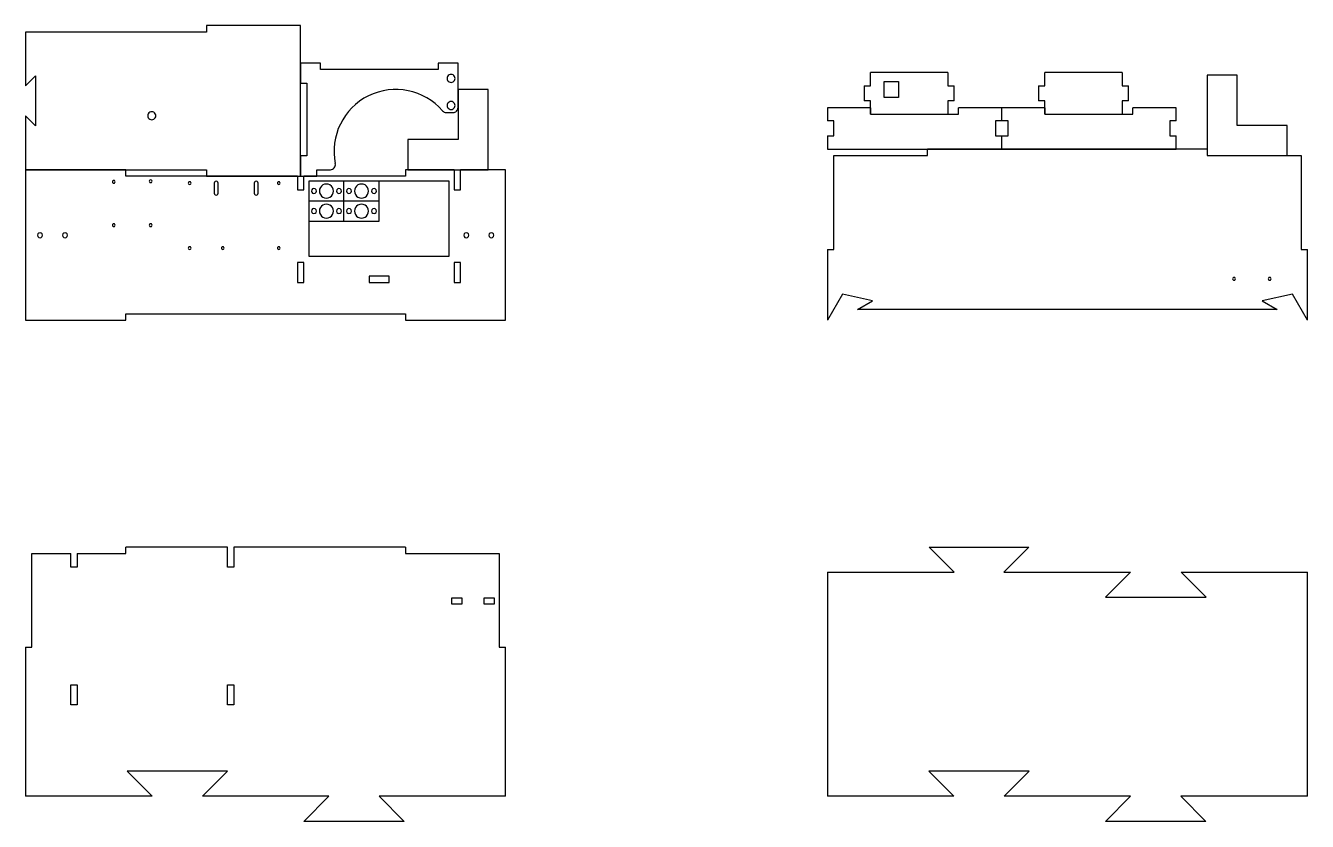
# Model space of a CAD drawing. Extents: x -1336 to 1568, y 452 to 1245.
# Drawn here: x -1336 to -57, y 452 to 1245 of the extents above; entities that cross this region are included whole.
import ezdxf

# ---------------------------------------------------------------- set-up
doc = ezdxf.new("R2010")
doc.units = 0
doc.layers.get('0').update_dxf_attribs({"linetype": 'CONTINUOUS'})

msp = doc.modelspace()

# ---------------------------------------------------------------- linework, layer by layer
at = {"color": 7}
for points in [[(-1155.265426, 1245.240004), (-1155.265426, 1238.890023)], [(-1061.615413, 1245.240004), (-1155.265426, 1245.240004)], [(-1061.615413, 1095.240028), (-1061.615413, 1245.240004)], [(-1335.765427, 1238.890023), (-1335.765427, 1185.240061)], [(-1155.265426, 1238.890023), (-1335.765427, 1238.890023)], [(-1061.615413, 1207.940013), (-1061.615413, 1187.940032)], [(-1041.615432, 1207.940013), (-1061.615413, 1207.940013)], [(-1041.615432, 1201.590032), (-1041.615432, 1207.940013)], [(-924.26542, 1207.940013), (-924.26542, 1201.590032)], [(-904.265439, 1207.940013), (-924.26542, 1207.940013)], [(-904.265439, 1163.590045), (-904.265439, 1207.940013)], [(-1335.765427, 1185.240061), (-1325.765427, 1195.240052)], [(-1325.765427, 1195.240052), (-1325.765427, 1145.24004)], [(-924.26542, 1201.590032), (-1041.615432, 1201.590032)], [(-499.115413, 1185.245783), (-492.765432, 1185.245783), (-492.765432, 1198.420794)], [(-415.46542, 1198.420794), (-492.765432, 1198.420794)], [(-415.46542, 1198.420794), (-415.46542, 1185.245783), (-409.115439, 1185.245783)], [(-325.115388, 1185.245783), (-318.765467, 1185.245783), (-318.765467, 1198.420794)], [(-241.465395, 1198.420794), (-318.765467, 1198.420794)], [(-241.465395, 1198.420794), (-241.465395, 1185.245783), (-235.115474, 1185.245783)], [(-156.765407, 1195.720823), (-156.765407, 1115.72078)], [(-126.765435, 1195.720823), (-156.765407, 1195.720823)], [(-126.765435, 1145.720811), (-126.765435, 1195.720823)], [(-1061.615413, 1187.940032), (-1055.265432, 1187.940032)], [(-1055.265432, 1187.940032), (-1055.265432, 1115.240009)], [(-874.265438, 1181.590051), (-904.265439, 1181.590051), (-904.265439, 1131.59004)], [(-874.265438, 1101.590009), (-874.265438, 1181.590051)], [(-499.115413, 1185.245783), (-499.115413, 1170.245797)], [(-409.115439, 1170.245797), (-409.115439, 1185.245783)], [(-325.115388, 1185.245783), (-325.115388, 1170.245797)], [(-235.115474, 1170.245797), (-235.115474, 1185.245783)], [(-492.765432, 1157.070787), (-492.765432, 1170.245797), (-499.115413, 1170.245797)], [(-409.115439, 1170.245797), (-415.46542, 1170.245797), (-415.46542, 1157.070787)], [(-318.765467, 1157.070787), (-318.765467, 1170.245797), (-325.115388, 1170.245797)], [(-235.115474, 1170.245797), (-241.465395, 1170.245797), (-241.465395, 1157.070787)], [(-1325.765427, 1145.24004), (-1335.765427, 1155.24003)], [(-1335.765427, 1155.24003), (-1335.765427, 1101.590009)], [(-915.929353, 1158.59005), (-909.265434, 1158.59005)], [(-535.765415, 1163.420768), (-535.765415, 1150.245816)], [(-492.765432, 1163.420768), (-535.765415, 1163.420768)], [(-492.765432, 1163.420768), (-492.765432, 1157.070787)], [(-492.765432, 1157.070787), (-404.765432, 1157.070787)], [(-492.765432, 1157.070787), (-415.46542, 1157.070787)], [(-404.765432, 1157.070787), (-404.765432, 1163.420768)], [(-361.76545, 1163.420768), (-404.765432, 1163.420768)], [(-361.76545, 1150.245816), (-361.76545, 1163.420768)], [(-318.765467, 1163.420768), (-361.76545, 1163.420768)], [(-318.765467, 1163.420768), (-318.765467, 1157.070787)], [(-318.765467, 1157.070787), (-230.765408, 1157.070787)], [(-318.765467, 1157.070787), (-241.465395, 1157.070787)], [(-187.765425, 1163.420768), (-230.765408, 1163.420768)], [(-230.765408, 1157.070787), (-230.765408, 1163.420768)], [(-187.765425, 1150.245816), (-187.765425, 1163.420768)], [(-529.415434, 1150.245816), (-535.765415, 1150.245816)], [(-529.415434, 1135.245771), (-529.415434, 1150.245816)], [(-361.76545, 1150.245816), (-368.115431, 1150.245816), (-368.115431, 1135.245771)], [(-361.76545, 1135.245771), (-355.415409, 1135.245771), (-355.415409, 1150.245816), (-361.76545, 1150.245816)], [(-187.765425, 1150.245816), (-194.115465, 1150.245816), (-194.115465, 1135.245771), (-187.765425, 1135.245771)], [(-76.765483, 1145.720811), (-126.765435, 1145.720811)], [(-76.765483, 1115.72078), (-76.765483, 1145.720811)], [(-904.265439, 1131.59004), (-954.265421, 1131.59004)], [(-954.265421, 1131.59004), (-954.265421, 1101.590009)], [(-535.765415, 1135.245771), (-535.765415, 1122.07082)], [(-535.765415, 1135.245771), (-529.415434, 1135.245771)], [(-368.115431, 1135.245771), (-361.76545, 1135.245771)], [(-361.76545, 1122.07082), (-361.76545, 1135.245771)], [(-187.765425, 1122.07082), (-187.765425, 1135.245771)], [(-1061.615413, 1115.240009), (-1061.615413, 1095.240028)], [(-1055.265432, 1115.240009), (-1061.615413, 1115.240009)], [(-535.765415, 1022.070796), (-529.415434, 1022.070796), (-529.415434, 1115.72078), (-435.765451, 1115.72078), (-435.765451, 1122.07082)], [(-535.765415, 1122.07082), (-361.76545, 1122.07082)], [(-156.765407, 1122.07082), (-435.765451, 1122.07082)], [(-361.76545, 1122.07082), (-187.765425, 1122.07082)], [(-156.765407, 1122.07082), (-156.765407, 1115.72078), (-63.115423, 1115.72078), (-63.115423, 1022.070796), (-56.765383, 1022.070796)], [(-156.765407, 1115.72078), (-76.765483, 1115.72078)], [(-1335.765427, 1101.590009), (-1155.265426, 1101.590009)], [(-1335.765427, 1101.590009), (-1335.765427, 951.590033)], [(-1235.765425, 1101.590009), (-1335.765427, 1101.590009)], [(-1235.765425, 1095.240028), (-1235.765425, 1101.590009)], [(-1155.265426, 1101.590009), (-1155.265426, 1095.240028)], [(-1045.265442, 1101.590009), (-1031.700676, 1101.590009)], [(-1045.265442, 1095.240028), (-1045.265442, 1101.590009)], [(-956.765419, 1101.590009), (-956.765419, 1095.240028)], [(-908.115422, 1101.590009), (-956.765419, 1101.590009)], [(-954.265421, 1101.590009), (-874.265438, 1101.590009)], [(-908.115422, 1101.590009), (-908.115422, 1081.590028), (-901.765441, 1081.590028), (-901.765441, 1101.590009)], [(-856.765425, 1101.590009), (-901.765441, 1101.590009)], [(-856.765425, 951.590033), (-856.765425, 1101.590009)], [(-1064.465439, 1095.240028), (-1235.765425, 1095.240028)], [(-1155.265426, 1095.240028), (-1061.615413, 1095.240028)], [(-1147.725424, 1088.160009), (-1147.725424, 1078.160019)], [(-1143.72543, 1078.160019), (-1143.72543, 1088.160009)], [(-1107.725432, 1088.160009), (-1107.725432, 1078.160019)], [(-1103.725424, 1078.160019), (-1103.725424, 1088.160009)], [(-1064.465439, 1095.240028), (-1064.465439, 1081.590028), (-1058.115428, 1081.590028), (-1058.115428, 1095.240028)], [(-1061.615413, 1095.240028), (-1045.265442, 1095.240028)], [(-956.765419, 1095.240028), (-1058.115428, 1095.240028)], [(-1053.115433, 1090.240033), (-1053.115433, 1070.240052)], [(-1018.115436, 1090.240033), (-1053.115433, 1090.240033)], [(-1018.115436, 1070.240052), (-1018.115436, 1090.240033)], [(-983.11544, 1090.240033), (-1018.115436, 1090.240033)], [(-983.11544, 1070.240052), (-983.11544, 1090.240033)], [(-1053.115433, 1070.240052), (-1053.115433, 1050.240011)], [(-1018.115436, 1070.240052), (-1053.115433, 1070.240052)], [(-1018.115436, 1050.240011), (-1018.115436, 1070.240052)], [(-983.11544, 1070.240052), (-1018.115436, 1070.240052)], [(-983.11544, 1050.240011), (-983.11544, 1070.240052)], [(-1053.115433, 1050.240011), (-1018.115436, 1050.240011)], [(-1018.115436, 1050.240011), (-983.11544, 1050.240011)], [(-535.765415, 1022.070796), (-535.765415, 951.590033)], [(-56.765383, 951.590033), (-56.765383, 1022.070796)], [(-490.765398, 970.615597), (-520.765429, 977.570803), (-535.765415, 951.590033)], [(-71.765368, 977.570803), (-101.765459, 970.615597)], [(-56.765383, 951.590033), (-71.765368, 977.570803)], [(-505.56541, 962.070794), (-490.765398, 970.615597)], [(-86.965388, 962.070794), (-505.56541, 962.070794)], [(-101.765459, 970.615597), (-86.965388, 962.070794)], [(-1335.765427, 951.590033), (-1235.765425, 951.590033)], [(-1235.765425, 957.940013), (-956.765419, 957.940013)], [(-1235.765425, 951.590033), (-1235.765425, 957.940013)], [(-956.765419, 957.940013), (-956.765419, 951.590033)], [(-956.765419, 951.590033), (-856.765425, 951.590033)], [(-1335.765427, 625.223369), (-1329.415427, 625.223369), (-1329.415427, 718.873353), (-1290.765425, 718.873353)], [(-1290.765425, 705.223353), (-1290.765425, 718.873353)], [(-1284.415426, 718.873353), (-1235.765425, 718.873353), (-1235.765425, 725.223364)], [(-1284.415426, 718.873353), (-1284.415426, 705.223353)], [(-1134.415423, 725.223364), (-1235.765425, 725.223364)], [(-1134.415423, 705.223353), (-1134.415423, 725.223364)], [(-1128.065428, 725.223364), (-1128.065428, 705.223353)], [(-956.765419, 725.223364), (-1128.065428, 725.223364)], [(-956.765419, 725.223364), (-956.765419, 718.873353)], [(-956.765419, 718.873353), (-863.115435, 718.873353), (-863.115435, 625.223369), (-856.765425, 625.223369)], [(-535.765415, 700.123371), (-409.19066, 700.123371), (-434.190696, 725.123377)], [(-434.190696, 725.123377), (-334.67347, 725.123377)], [(-334.67347, 725.123377), (-359.673505, 700.123371), (-233.340209, 700.123371), (-258.340185, 675.123365), (-157.857364, 675.123365), (-182.85734, 700.123371), (-56.765383, 700.123371)], [(-1284.415426, 705.223353), (-1290.765425, 705.223353)], [(-1128.065428, 705.223353), (-1134.415423, 705.223353)], [(-535.765415, 700.123371), (-535.765415, 476.590033)], [(-56.765383, 476.590033), (-56.765383, 700.123371)], [(-910.415416, 674.523369), (-900.415426, 674.523369)], [(-910.415416, 668.173359), (-910.415416, 674.523369)], [(-900.415426, 668.173359), (-910.415416, 668.173359)], [(-900.415426, 674.523369), (-900.415426, 668.173359)], [(-878.115421, 674.523369), (-868.11543, 674.523369)], [(-878.115421, 668.173359), (-878.115421, 674.523369)], [(-868.11543, 668.173359), (-878.115421, 668.173359)], [(-868.11543, 674.523369), (-868.11543, 668.173359)], [(-1335.765427, 625.223369), (-1335.765427, 476.590033)], [(-856.765425, 476.590033), (-856.765425, 625.223369)], [(-1290.765425, 587.873371), (-1284.415426, 587.873371)], [(-1290.765425, 567.873367), (-1290.765425, 587.873371)], [(-1284.415426, 587.873371), (-1284.415426, 567.873367)], [(-1134.415423, 567.873367), (-1134.415423, 587.873371)], [(-1134.415423, 587.873371), (-1128.065428, 587.873371)], [(-1128.065428, 587.873371), (-1128.065428, 567.873367)], [(-1284.415426, 567.873367), (-1290.765425, 567.873367)], [(-1128.065428, 567.873367), (-1134.415423, 567.873367)], [(-856.765425, 476.590033), (-983.098751, 476.590033), (-958.098775, 451.590032), (-1058.098769, 451.590032), (-1033.098763, 476.590033), (-1159.432089, 476.590033), (-1134.432098, 501.590033), (-1234.432092, 501.590033), (-1209.432101, 476.590033), (-1335.765427, 476.590033)], [(-434.432095, 501.590033), (-409.432119, 476.590033)], [(-359.432107, 476.590033), (-334.432071, 501.590033), (-434.432095, 501.590033)], [(-409.432119, 476.590033), (-535.765415, 476.590033)], [(-56.765383, 476.590033), (-183.098739, 476.590033), (-158.098763, 451.590032), (-258.098787, 451.590032), (-233.09881, 476.590033), (-359.432107, 476.590033)]]:
    msp.add_lwpolyline(points, dxfattribs=at)
for points in [[(-907.265427, 1192.590032)], [(-464.605456, 1173.438222), (-479.105418, 1173.438222), (-479.105418, 1189.538212), (-464.605456, 1189.538212)], [(-907.265427, 1165.590032)], [(-1205.865427, 1155.390032)], [(-1246.440427, 1089.430032)], [(-1209.610427, 1090.070032)], [(-1170.720427, 1088.160032)], [(-1081.820427, 1088.160032)], [(-913.115417, 1090.240033), (-1053.115433, 1090.240033), (-1053.115433, 1015.240044), (-913.115417, 1015.240044)], [(-1045.615427, 1080.240032)], [(-1028.615427, 1080.240032)], [(-1020.615427, 1080.240032)], [(-1010.615427, 1080.240032)], [(-993.615427, 1080.240032)], [(-985.615427, 1080.240032)], [(-1045.615427, 1060.240032)], [(-1028.615427, 1060.240032)], [(-1020.615427, 1060.240032)], [(-1010.615427, 1060.240032)], [(-993.615427, 1060.240032)], [(-985.615427, 1060.240032)], [(-1318.915427, 1036.240032)], [(-1293.915427, 1036.240032)], [(-1246.440427, 1046.250032)], [(-1209.610427, 1046.250032)], [(-893.615427, 1036.240032)], [(-868.615427, 1036.240032)], [(-1170.720427, 1023.390032)], [(-1137.700427, 1023.390032)], [(-1081.820427, 1023.390032)], [(-1058.115428, 1008.890004), (-1064.465439, 1008.890004), (-1064.465439, 988.890023), (-1058.115428, 988.890023)], [(-901.765441, 1008.890004), (-908.115422, 1008.890004), (-908.115422, 988.890023), (-901.765441, 988.890023)], [(-993.115431, 988.890023), (-973.11542, 988.890023), (-973.11542, 995.240004), (-993.115431, 995.240004)], [(-128.570427, 992.690795)], [(-93.010427, 992.690795)]]:
    msp.add_lwpolyline(points, close=True, dxfattribs=at)
for points in [[(-913.265427, 1196.054134), (-914.503031, 1195.339603), (-915.265427, 1194.019095), (-915.265427, 1192.590032)], [(-915.265427, 1192.590032), (-915.265427, 1191.16097), (-914.503031, 1189.840462), (-913.265427, 1189.125931)], [(-909.265427, 1196.054134), (-910.503031, 1196.768665), (-912.027822, 1196.768665), (-913.265427, 1196.054134)], [(-907.265427, 1192.590032), (-907.265427, 1194.019095), (-908.027822, 1195.339603), (-909.265427, 1196.054134)], [(-909.265427, 1189.125931), (-908.027822, 1189.840462), (-907.265427, 1191.16097), (-907.265427, 1192.590032)], [(-919.706482, 1160.313858), (-938.080407, 1181.497296), (-968.426664, 1187.629738), (-993.584469, 1175.243294)], [(-913.265427, 1189.125931), (-912.027822, 1188.4114), (-910.503031, 1188.4114), (-909.265427, 1189.125931)], [(-993.584469, 1175.243294), (-1018.742274, 1162.85685), (-1032.386299, 1135.065795), (-1026.800859, 1107.585948)], [(-913.265427, 1169.054134), (-914.503031, 1168.339603), (-915.265427, 1167.019095), (-915.265427, 1165.590032)], [(-915.265427, 1165.590032), (-915.265427, 1164.16097), (-914.503031, 1162.840462), (-913.265427, 1162.125931)], [(-909.265427, 1169.054134), (-910.503031, 1169.768665), (-912.027822, 1169.768665), (-913.265427, 1169.054134)], [(-907.265427, 1165.590032), (-907.265427, 1167.019095), (-908.027822, 1168.339603), (-909.265427, 1169.054134)], [(-909.265427, 1162.125931), (-908.027822, 1162.840462), (-907.265427, 1164.16097), (-907.265427, 1165.590032)], [(-1211.865427, 1158.854134), (-1213.103031, 1158.139603), (-1213.865427, 1156.819095), (-1213.865427, 1155.390032)], [(-1213.865427, 1155.390032), (-1213.865427, 1153.96097), (-1213.103031, 1152.640462), (-1211.865427, 1151.925931)], [(-1207.865427, 1158.854134), (-1209.103031, 1159.568665), (-1210.627823, 1159.568665), (-1211.865427, 1158.854134)], [(-1211.865427, 1151.925931), (-1210.627822, 1151.2114), (-1209.103031, 1151.2114), (-1207.865427, 1151.925931)], [(-1205.865427, 1155.390032), (-1205.865427, 1156.819095), (-1206.627823, 1158.139603), (-1207.865427, 1158.854134)], [(-1207.865427, 1151.925931), (-1206.627823, 1152.640462), (-1205.865427, 1153.96097), (-1205.865427, 1155.390032)], [(-919.706482, 1160.313858), (-918.756797, 1159.21896), (-917.378736, 1158.590032), (-915.929356, 1158.590032)], [(-913.265427, 1162.125931), (-912.027822, 1161.4114), (-910.503031, 1161.4114), (-909.265427, 1162.125931)], [(-909.265427, 1158.590032), (-907.939344, 1158.590032), (-906.667575, 1159.116817), (-905.729893, 1160.054498)], [(-905.729893, 1160.054498), (-904.792211, 1160.99218), (-904.265427, 1162.26395), (-904.265427, 1163.590032)], [(-1031.700671, 1101.590032), (-1030.199966, 1101.590032), (-1028.77862, 1102.264095), (-1027.829006, 1103.426141)], [(-1027.829006, 1103.426141), (-1026.879393, 1104.588186), (-1026.501944, 1106.115314), (-1026.800859, 1107.585948)], [(-1248.502927, 1090.620817), (-1248.928353, 1090.375197), (-1249.190427, 1089.921273), (-1249.190427, 1089.430032)], [(-1249.190427, 1089.430032), (-1249.190427, 1088.938792), (-1248.928353, 1088.484868), (-1248.502927, 1088.239248)], [(-1247.127927, 1090.620817), (-1247.553353, 1090.866437), (-1248.0775, 1090.866437), (-1248.502927, 1090.620817)], [(-1248.502927, 1088.239248), (-1248.0775, 1087.993627), (-1247.553353, 1087.993627), (-1247.127927, 1088.239248)], [(-1246.440427, 1089.430032), (-1246.440427, 1089.921273), (-1246.7025, 1090.375197), (-1247.127927, 1090.620817)], [(-1247.127927, 1088.239248), (-1246.7025, 1088.484868), (-1246.440427, 1088.938792), (-1246.440427, 1089.430032)], [(-1211.672927, 1091.260817), (-1212.098353, 1091.015197), (-1212.360427, 1090.561273), (-1212.360427, 1090.070032)], [(-1212.360427, 1090.070032), (-1212.360427, 1089.578792), (-1212.098353, 1089.124868), (-1211.672927, 1088.879248)], [(-1210.297927, 1091.260817), (-1210.723353, 1091.506437), (-1211.2475, 1091.506437), (-1211.672927, 1091.260817)], [(-1211.672927, 1088.879248), (-1211.2475, 1088.633628), (-1210.723353, 1088.633628), (-1210.297927, 1088.879248)], [(-1209.610427, 1090.070032), (-1209.610427, 1090.561273), (-1209.8725, 1091.015197), (-1210.297927, 1091.260817)], [(-1210.297927, 1088.879248), (-1209.8725, 1089.124868), (-1209.610427, 1089.578792), (-1209.610427, 1090.070032)], [(-1172.782927, 1089.350817), (-1173.208353, 1089.105197), (-1173.470427, 1088.651273), (-1173.470427, 1088.160032)], [(-1173.470427, 1088.160032), (-1173.470427, 1087.668792), (-1173.208353, 1087.214868), (-1172.782927, 1086.969248)], [(-1171.407927, 1089.350817), (-1171.833353, 1089.596437), (-1172.3575, 1089.596437), (-1172.782927, 1089.350817)], [(-1170.720427, 1088.160032), (-1170.720427, 1088.651273), (-1170.9825, 1089.105197), (-1171.407927, 1089.350817)], [(-1171.407927, 1086.969248), (-1170.9825, 1087.214868), (-1170.720427, 1087.668792), (-1170.720427, 1088.160032)], [(-1146.725427, 1089.892083), (-1147.344229, 1089.534818), (-1147.725427, 1088.874564), (-1147.725427, 1088.160032)], [(-1144.725427, 1089.892083), (-1145.344229, 1090.249349), (-1146.106625, 1090.249349), (-1146.725427, 1089.892083)], [(-1143.725427, 1088.160032), (-1143.725427, 1088.874564), (-1144.106625, 1089.534818), (-1144.725427, 1089.892083)], [(-1106.725427, 1089.892083), (-1107.344229, 1089.534818), (-1107.725427, 1088.874564), (-1107.725427, 1088.160032)], [(-1104.725427, 1089.892083), (-1105.344229, 1090.249349), (-1106.106625, 1090.249349), (-1106.725427, 1089.892083)], [(-1103.725427, 1088.160032), (-1103.725427, 1088.874564), (-1104.106625, 1089.534818), (-1104.725427, 1089.892083)], [(-1083.882927, 1089.350817), (-1084.308353, 1089.105197), (-1084.570427, 1088.651273), (-1084.570427, 1088.160032)], [(-1084.570427, 1088.160032), (-1084.570427, 1087.668792), (-1084.308353, 1087.214868), (-1083.882927, 1086.969248)], [(-1082.507927, 1089.350817), (-1082.933353, 1089.596437), (-1083.4575, 1089.596437), (-1083.882927, 1089.350817)], [(-1081.820427, 1088.160032), (-1081.820427, 1088.651273), (-1082.0825, 1089.105197), (-1082.507927, 1089.350817)], [(-1082.507927, 1086.969248), (-1082.0825, 1087.214868), (-1081.820427, 1087.668792), (-1081.820427, 1088.160032)], [(-1032.115427, 1086.30221), (-1034.281234, 1087.55264), (-1036.949619, 1087.55264), (-1039.115427, 1086.30221)], [(-997.115034, 1086.303344), (-999.281041, 1087.554076), (-1001.949812, 1087.554076), (-1004.11582, 1086.303344)], [(-1172.782927, 1086.969248), (-1172.3575, 1086.723627), (-1171.833353, 1086.723627), (-1171.407927, 1086.969248)], [(-1147.725427, 1078.160033), (-1147.725427, 1077.445501), (-1147.344229, 1076.785247), (-1146.725427, 1076.427982)], [(-1146.725427, 1076.427982), (-1146.106625, 1076.070716), (-1145.344229, 1076.070716), (-1144.725427, 1076.427982)], [(-1144.725427, 1076.427982), (-1144.106625, 1076.785247), (-1143.725427, 1077.445501), (-1143.725427, 1078.160033)], [(-1107.725427, 1078.160033), (-1107.725427, 1077.445501), (-1107.344229, 1076.785247), (-1106.725427, 1076.427982)], [(-1106.725427, 1076.427982), (-1106.106625, 1076.070716), (-1105.344229, 1076.070716), (-1104.725427, 1076.427982)], [(-1104.725427, 1076.427982), (-1104.106625, 1076.785247), (-1103.725427, 1077.445501), (-1103.725427, 1078.160033)], [(-1083.882927, 1086.969248), (-1083.4575, 1086.723627), (-1082.933353, 1086.723627), (-1082.507927, 1086.969248)], [(-1049.365427, 1082.405096), (-1050.13893, 1081.958514), (-1050.615427, 1081.133196), (-1050.615427, 1080.240032)], [(-1050.615427, 1080.240032), (-1050.615427, 1079.346868), (-1050.13893, 1078.521551), (-1049.365427, 1078.074969)], [(-1046.865427, 1082.405096), (-1047.63893, 1082.851678), (-1048.591924, 1082.851678), (-1049.365427, 1082.405096)], [(-1049.365427, 1078.074969), (-1048.591924, 1077.628387), (-1047.63893, 1077.628387), (-1046.865427, 1078.074969)], [(-1045.615427, 1080.240032), (-1045.615427, 1081.133196), (-1046.091924, 1081.958514), (-1046.865427, 1082.405096)], [(-1046.865427, 1078.074969), (-1046.091924, 1078.521551), (-1045.615427, 1079.346868), (-1045.615427, 1080.240032)], [(-1039.115427, 1086.30221), (-1041.281234, 1085.051781), (-1042.615427, 1082.740892), (-1042.615427, 1080.240032)], [(-1042.615427, 1080.240032), (-1042.615427, 1077.739173), (-1041.281234, 1075.428284), (-1039.115427, 1074.177855)], [(-1028.615427, 1080.240032), (-1028.615427, 1082.740892), (-1029.949619, 1085.051781), (-1032.115427, 1086.30221)], [(-1032.115427, 1074.177855), (-1029.949619, 1075.428284), (-1028.615427, 1077.739173), (-1028.615427, 1080.240032)], [(-1024.365427, 1082.405096), (-1025.13893, 1081.958514), (-1025.615427, 1081.133196), (-1025.615427, 1080.240032)], [(-1025.615427, 1080.240032), (-1025.615427, 1079.346868), (-1025.13893, 1078.521551), (-1024.365427, 1078.074969)], [(-1021.865427, 1082.405096), (-1022.63893, 1082.851678), (-1023.591924, 1082.851678), (-1024.365427, 1082.405096)], [(-1024.365427, 1078.074969), (-1023.591924, 1077.628387), (-1022.63893, 1077.628387), (-1021.865427, 1078.074969)], [(-1020.615427, 1080.240032), (-1020.615427, 1081.133196), (-1021.091924, 1081.958514), (-1021.865427, 1082.405096)], [(-1021.865427, 1078.074969), (-1021.091924, 1078.521551), (-1020.615427, 1079.346868), (-1020.615427, 1080.240032)], [(-1014.365427, 1082.405096), (-1015.13893, 1081.958514), (-1015.615427, 1081.133197), (-1015.615427, 1080.240032)], [(-1015.615427, 1080.240032), (-1015.615427, 1079.346868), (-1015.13893, 1078.52155), (-1014.365427, 1078.074968)], [(-1011.865427, 1082.405096), (-1012.638929, 1082.851679), (-1013.591924, 1082.851679), (-1014.365427, 1082.405096)], [(-1014.365427, 1078.074968), (-1013.591924, 1077.628386), (-1012.638929, 1077.628386), (-1011.865427, 1078.074968)], [(-1010.615427, 1080.240032), (-1010.615427, 1081.133197), (-1011.091924, 1081.958514), (-1011.865427, 1082.405096)], [(-1011.865427, 1078.074968), (-1011.091924, 1078.52155), (-1010.615426, 1079.346868), (-1010.615427, 1080.240032)], [(-1004.11582, 1086.303344), (-1006.281827, 1085.052612), (-1007.615913, 1082.741216), (-1007.615427, 1080.240032)], [(-1007.615427, 1080.240032), (-1007.615913, 1077.738849), (-1006.281827, 1075.427453), (-1004.11582, 1074.176721)], [(-993.615427, 1080.240032), (-993.614941, 1082.741216), (-994.949027, 1085.052612), (-997.115034, 1086.303344)], [(-997.115034, 1074.176721), (-994.949027, 1075.427453), (-993.614941, 1077.738849), (-993.615427, 1080.240032)], [(-989.365427, 1082.405096), (-990.138929, 1081.958514), (-990.615427, 1081.133196), (-990.615427, 1080.240032)], [(-990.615427, 1080.240032), (-990.615427, 1079.346868), (-990.138929, 1078.521551), (-989.365427, 1078.074969)], [(-986.865427, 1082.405096), (-987.638929, 1082.851678), (-988.591924, 1082.851678), (-989.365427, 1082.405096)], [(-989.365427, 1078.074969), (-988.591924, 1077.628387), (-987.638929, 1077.628387), (-986.865427, 1078.074969)], [(-985.615427, 1080.240032), (-985.615427, 1081.133196), (-986.091924, 1081.958514), (-986.865427, 1082.405096)], [(-986.865427, 1078.074969), (-986.091924, 1078.521551), (-985.615427, 1079.346868), (-985.615427, 1080.240032)], [(-1049.365427, 1062.405096), (-1050.13893, 1061.958514), (-1050.615427, 1061.133196), (-1050.615427, 1060.240032)], [(-1046.865427, 1062.405096), (-1047.63893, 1062.851678), (-1048.591924, 1062.851678), (-1049.365427, 1062.405096)], [(-1045.615427, 1060.240032), (-1045.615427, 1061.133196), (-1046.091924, 1061.958514), (-1046.865427, 1062.405096)], [(-1039.115427, 1066.30221), (-1041.281234, 1065.051781), (-1042.615427, 1062.740892), (-1042.615427, 1060.240032)], [(-1039.115427, 1074.177855), (-1036.949619, 1072.927425), (-1034.281234, 1072.927425), (-1032.115427, 1074.177855)], [(-1032.115427, 1066.30221), (-1034.281234, 1067.55264), (-1036.949619, 1067.55264), (-1039.115427, 1066.30221)], [(-1028.615427, 1060.240032), (-1028.615427, 1062.740892), (-1029.949619, 1065.051781), (-1032.115427, 1066.30221)], [(-1024.365427, 1062.405096), (-1025.13893, 1061.958514), (-1025.615427, 1061.133196), (-1025.615427, 1060.240032)], [(-1021.865427, 1062.405096), (-1022.63893, 1062.851678), (-1023.591924, 1062.851678), (-1024.365427, 1062.405096)], [(-1020.615427, 1060.240032), (-1020.615427, 1061.133196), (-1021.091924, 1061.958514), (-1021.865427, 1062.405096)], [(-1014.365427, 1062.405097), (-1015.13893, 1061.958514), (-1015.615427, 1061.133197), (-1015.615427, 1060.240032)], [(-1011.865427, 1062.405097), (-1012.638929, 1062.851679), (-1013.591924, 1062.851679), (-1014.365427, 1062.405097)], [(-1010.615427, 1060.240032), (-1010.615427, 1061.133197), (-1011.091924, 1061.958514), (-1011.865427, 1062.405097)], [(-1004.11582, 1066.303344), (-1006.281827, 1065.052612), (-1007.615913, 1062.741216), (-1007.615427, 1060.240032)], [(-1004.11582, 1074.176721), (-1001.949812, 1072.925989), (-999.281041, 1072.925989), (-997.115034, 1074.176721)], [(-997.115034, 1066.303344), (-999.281041, 1067.554076), (-1001.949812, 1067.554076), (-1004.11582, 1066.303344)], [(-993.615427, 1060.240032), (-993.614941, 1062.741216), (-994.949027, 1065.052612), (-997.115034, 1066.303344)], [(-989.365427, 1062.405096), (-990.138929, 1061.958514), (-990.615427, 1061.133196), (-990.615427, 1060.240032)], [(-986.865427, 1062.405096), (-987.638929, 1062.851678), (-988.591924, 1062.851678), (-989.365427, 1062.405096)], [(-985.615427, 1060.240032), (-985.615427, 1061.133196), (-986.091924, 1061.958514), (-986.865427, 1062.405096)], [(-1050.615427, 1060.240032), (-1050.615427, 1059.346869), (-1050.13893, 1058.521551), (-1049.365427, 1058.074969)], [(-1049.365427, 1058.074969), (-1048.591924, 1057.628387), (-1047.63893, 1057.628387), (-1046.865427, 1058.074969)], [(-1046.865427, 1058.074969), (-1046.091924, 1058.521551), (-1045.615427, 1059.346869), (-1045.615427, 1060.240032)], [(-1042.615427, 1060.240032), (-1042.615427, 1057.739173), (-1041.281234, 1055.428284), (-1039.115427, 1054.177855)], [(-1039.115427, 1054.177855), (-1036.949619, 1052.927425), (-1034.281234, 1052.927425), (-1032.115427, 1054.177855)], [(-1032.115427, 1054.177855), (-1029.949619, 1055.428284), (-1028.615427, 1057.739173), (-1028.615427, 1060.240032)], [(-1025.615427, 1060.240032), (-1025.615427, 1059.346869), (-1025.13893, 1058.521551), (-1024.365427, 1058.074969)], [(-1024.365427, 1058.074969), (-1023.591924, 1057.628387), (-1022.63893, 1057.628387), (-1021.865427, 1058.074969)], [(-1021.865427, 1058.074969), (-1021.091924, 1058.521551), (-1020.615427, 1059.346869), (-1020.615427, 1060.240032)], [(-1015.615427, 1060.240032), (-1015.615427, 1059.346868), (-1015.13893, 1058.52155), (-1014.365427, 1058.074968)], [(-1014.365427, 1058.074968), (-1013.591924, 1057.628386), (-1012.638929, 1057.628386), (-1011.865427, 1058.074968)], [(-1011.865427, 1058.074968), (-1011.091924, 1058.52155), (-1010.615426, 1059.346868), (-1010.615427, 1060.240032)], [(-1007.615427, 1060.240032), (-1007.615913, 1057.738849), (-1006.281827, 1055.427453), (-1004.11582, 1054.176721)], [(-1004.11582, 1054.176721), (-1001.949812, 1052.925989), (-999.281041, 1052.925989), (-997.115034, 1054.176721)], [(-997.115034, 1054.176721), (-994.949027, 1055.427453), (-993.614941, 1057.738849), (-993.615427, 1060.240032)], [(-990.615427, 1060.240032), (-990.615427, 1059.346869), (-990.138929, 1058.521551), (-989.365427, 1058.074969)], [(-989.365427, 1058.074969), (-988.591924, 1057.628387), (-987.638929, 1057.628387), (-986.865427, 1058.074969)], [(-986.865427, 1058.074969), (-986.091924, 1058.521551), (-985.615427, 1059.346869), (-985.615427, 1060.240032)], [(-1322.665662, 1038.405774), (-1323.439284, 1037.959011), (-1323.915717, 1037.13339), (-1323.915427, 1036.240032)], [(-1323.915427, 1036.240032), (-1323.915717, 1035.346675), (-1323.439284, 1034.521054), (-1322.665662, 1034.074291)], [(-1320.165192, 1038.405774), (-1320.938814, 1038.852536), (-1321.89204, 1038.852536), (-1322.665662, 1038.405774)], [(-1318.915427, 1036.240032), (-1318.915136, 1037.13339), (-1319.39157, 1037.959011), (-1320.165192, 1038.405774)], [(-1320.165192, 1034.074291), (-1319.39157, 1034.521054), (-1318.915136, 1035.346675), (-1318.915427, 1036.240032)], [(-1297.665662, 1038.405774), (-1298.439284, 1037.959011), (-1298.915717, 1037.13339), (-1298.915427, 1036.240032)], [(-1298.915427, 1036.240032), (-1298.915717, 1035.346675), (-1298.439284, 1034.521054), (-1297.665662, 1034.074291)], [(-1295.165192, 1038.405774), (-1295.938814, 1038.852536), (-1296.89204, 1038.852536), (-1297.665662, 1038.405774)], [(-1293.915427, 1036.240032), (-1293.915136, 1037.13339), (-1294.39157, 1037.959011), (-1295.165192, 1038.405774)], [(-1295.165192, 1034.074291), (-1294.39157, 1034.521054), (-1293.915136, 1035.346675), (-1293.915427, 1036.240032)], [(-1248.502927, 1047.440817), (-1248.928353, 1047.195197), (-1249.190427, 1046.741273), (-1249.190427, 1046.250032)], [(-1249.190427, 1046.250032), (-1249.190427, 1045.758792), (-1248.928353, 1045.304868), (-1248.502927, 1045.059248)], [(-1247.127927, 1047.440817), (-1247.553353, 1047.686437), (-1248.0775, 1047.686437), (-1248.502927, 1047.440817)], [(-1248.502927, 1045.059248), (-1248.0775, 1044.813627), (-1247.553353, 1044.813627), (-1247.127927, 1045.059248)], [(-1246.440427, 1046.250032), (-1246.440427, 1046.741273), (-1246.7025, 1047.195197), (-1247.127927, 1047.440817)], [(-1247.127927, 1045.059248), (-1246.7025, 1045.304868), (-1246.440427, 1045.758792), (-1246.440427, 1046.250032)], [(-1211.672927, 1047.440817), (-1212.098353, 1047.195197), (-1212.360427, 1046.741273), (-1212.360427, 1046.250032)], [(-1212.360427, 1046.250032), (-1212.360427, 1045.758792), (-1212.098353, 1045.304868), (-1211.672927, 1045.059248)], [(-1210.297927, 1047.440817), (-1210.723353, 1047.686437), (-1211.2475, 1047.686437), (-1211.672927, 1047.440817)], [(-1211.672927, 1045.059248), (-1211.2475, 1044.813627), (-1210.723353, 1044.813627), (-1210.297927, 1045.059248)], [(-1209.610427, 1046.250032), (-1209.610427, 1046.741273), (-1209.8725, 1047.195197), (-1210.297927, 1047.440817)], [(-1210.297927, 1045.059248), (-1209.8725, 1045.304868), (-1209.610427, 1045.758792), (-1209.610427, 1046.250032)], [(-897.365427, 1038.405096), (-898.13893, 1037.958514), (-898.615427, 1037.133196), (-898.615427, 1036.240032)], [(-898.615427, 1036.240032), (-898.615427, 1035.346868), (-898.13893, 1034.521551), (-897.365427, 1034.074969)], [(-894.865427, 1038.405096), (-895.63893, 1038.851678), (-896.591924, 1038.851678), (-897.365427, 1038.405096)], [(-893.615427, 1036.240032), (-893.615427, 1037.133196), (-894.091924, 1037.958514), (-894.865427, 1038.405096)], [(-894.865427, 1034.074969), (-894.091924, 1034.521551), (-893.615427, 1035.346868), (-893.615427, 1036.240032)], [(-872.365427, 1038.405096), (-873.13893, 1037.958514), (-873.615427, 1037.133196), (-873.615427, 1036.240032)], [(-873.615427, 1036.240032), (-873.615427, 1035.346868), (-873.13893, 1034.521551), (-872.365427, 1034.074969)], [(-869.865427, 1038.405096), (-870.63893, 1038.851678), (-871.591924, 1038.851678), (-872.365427, 1038.405096)], [(-868.615427, 1036.240032), (-868.615427, 1037.133196), (-869.091924, 1037.958514), (-869.865427, 1038.405096)], [(-869.865427, 1034.074969), (-869.091924, 1034.521551), (-868.615427, 1035.346868), (-868.615427, 1036.240032)], [(-1322.665662, 1034.074291), (-1321.89204, 1033.627528), (-1320.938814, 1033.627528), (-1320.165192, 1034.074291)], [(-1297.665662, 1034.074291), (-1296.89204, 1033.627528), (-1295.938814, 1033.627528), (-1295.165192, 1034.074291)], [(-1172.782927, 1024.580817), (-1173.208353, 1024.335197), (-1173.470427, 1023.881273), (-1173.470427, 1023.390032)], [(-1173.470427, 1023.390032), (-1173.470427, 1022.898792), (-1173.208353, 1022.444868), (-1172.782927, 1022.199248)], [(-1171.407927, 1024.580817), (-1171.833353, 1024.826437), (-1172.3575, 1024.826437), (-1172.782927, 1024.580817)], [(-1170.720427, 1023.390032), (-1170.720427, 1023.881273), (-1170.9825, 1024.335197), (-1171.407927, 1024.580817)], [(-1171.407927, 1022.199248), (-1170.9825, 1022.444868), (-1170.720427, 1022.898792), (-1170.720427, 1023.390032)], [(-1139.762927, 1024.580817), (-1140.188353, 1024.335197), (-1140.450427, 1023.881273), (-1140.450427, 1023.390032)], [(-1140.450427, 1023.390032), (-1140.450427, 1022.898792), (-1140.188353, 1022.444868), (-1139.762927, 1022.199248)], [(-1138.387927, 1024.580817), (-1138.813353, 1024.826437), (-1139.3375, 1024.826437), (-1139.762927, 1024.580817)], [(-1137.700427, 1023.390032), (-1137.700427, 1023.881273), (-1137.9625, 1024.335197), (-1138.387927, 1024.580817)], [(-1138.387927, 1022.199248), (-1137.9625, 1022.444868), (-1137.700427, 1022.898792), (-1137.700427, 1023.390032)], [(-1083.882927, 1024.580817), (-1084.308353, 1024.335197), (-1084.570427, 1023.881273), (-1084.570427, 1023.390032)], [(-1084.570427, 1023.390032), (-1084.570427, 1022.898792), (-1084.308353, 1022.444868), (-1083.882927, 1022.199248)], [(-1082.507927, 1024.580817), (-1082.933353, 1024.826437), (-1083.4575, 1024.826437), (-1083.882927, 1024.580817)], [(-1081.820427, 1023.390032), (-1081.820427, 1023.881273), (-1082.0825, 1024.335197), (-1082.507927, 1024.580817)], [(-1082.507927, 1022.199248), (-1082.0825, 1022.444868), (-1081.820427, 1022.898792), (-1081.820427, 1023.390032)], [(-897.365427, 1034.074969), (-896.591924, 1033.628387), (-895.63893, 1033.628387), (-894.865427, 1034.074969)], [(-872.365427, 1034.074969), (-871.591924, 1033.628387), (-870.63893, 1033.628387), (-869.865427, 1034.074969)], [(-1172.782927, 1022.199248), (-1172.3575, 1021.953627), (-1171.833353, 1021.953627), (-1171.407927, 1022.199248)], [(-1139.762927, 1022.199248), (-1139.3375, 1021.953627), (-1138.813353, 1021.953627), (-1138.387927, 1022.199248)], [(-1083.882927, 1022.199248), (-1083.4575, 1021.953627), (-1082.933353, 1021.953627), (-1082.507927, 1022.199248)], [(-130.632927, 993.88158), (-131.058353, 993.635959), (-131.320427, 993.182035), (-131.320427, 992.690795)], [(-131.320427, 992.690795), (-131.320427, 992.199555), (-131.058353, 991.74563), (-130.632927, 991.50001)], [(-129.257927, 993.88158), (-129.683353, 994.1272), (-130.2075, 994.1272), (-130.632927, 993.88158)], [(-130.632927, 991.50001), (-130.2075, 991.25439), (-129.683353, 991.25439), (-129.257927, 991.50001)], [(-128.570427, 992.690795), (-128.570427, 993.182035), (-128.8325, 993.635959), (-129.257927, 993.88158)], [(-129.257927, 991.50001), (-128.8325, 991.74563), (-128.570427, 992.199555), (-128.570427, 992.690795)], [(-95.072927, 993.88158), (-95.498353, 993.635959), (-95.760427, 993.182035), (-95.760427, 992.690795)], [(-95.760427, 992.690795), (-95.760427, 992.199555), (-95.498353, 991.74563), (-95.072927, 991.50001)], [(-93.697927, 993.88158), (-94.123353, 994.1272), (-94.6475, 994.1272), (-95.072927, 993.88158)], [(-95.072927, 991.50001), (-94.6475, 991.25439), (-94.123353, 991.25439), (-93.697927, 991.50001)], [(-93.010427, 992.690795), (-93.010427, 993.182035), (-93.2725, 993.635959), (-93.697927, 993.88158)], [(-93.697927, 991.50001), (-93.2725, 991.74563), (-93.010427, 992.199555), (-93.010427, 992.690795)]]:
    msp.add_open_spline(points, degree=3, dxfattribs=at)

doc.saveas('drawing.dxf')
